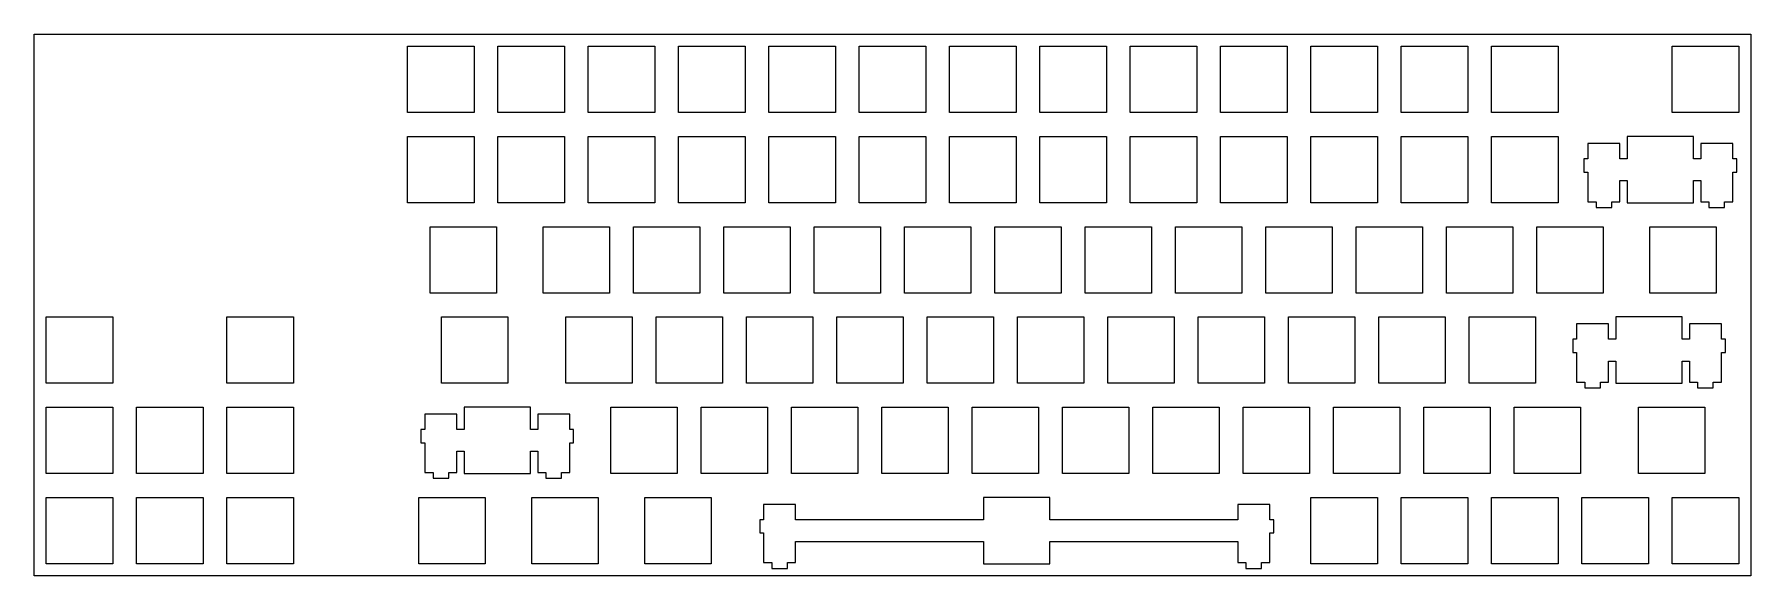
# Model space of a CAD drawing. Extents: x 0 to 362, y 0 to 115.
import ezdxf

# ---------------------------------------------------------------- set-up
doc = ezdxf.new("R2010")
doc.units = 0
doc.layers.get('0').update_dxf_attribs({"linetype": 'CONTINUOUS'})

msp = doc.modelspace()

# ---------------------------------------------------------------- linework, layer by layer
at = {"color": 0}
for p, q in [((0.09508, 114.558), (362.045, 114.558)), ((0.09508, 0.25769), (0.09508, 114.558)), ((362.045, 114.558), (362.045, 0.25769)), ((78.8197, 112.033), (92.819, 112.033)), ((78.8197, 98.0338), (78.8197, 112.033)), ((92.819, 112.033), (92.819, 98.0338)), ((97.8697, 112.033), (111.869, 112.033)), ((97.8697, 98.0338), (97.8697, 112.033)), ((111.869, 112.033), (111.869, 98.0338)), ((116.92, 112.033), (130.919, 112.033)), ((116.92, 98.0338), (116.92, 112.033)), ((130.919, 112.033), (130.919, 98.0338)), ((135.97, 112.033), (149.969, 112.033)), ((135.97, 98.0338), (135.97, 112.033)), ((149.969, 112.033), (149.969, 98.0338)), ((155.02, 112.033), (169.019, 112.033)), ((155.02, 98.0338), (155.02, 112.033)), ((169.019, 112.033), (169.019, 98.0338)), ((174.07, 112.033), (188.069, 112.033)), ((174.07, 98.0338), (174.07, 112.033)), ((188.069, 112.033), (188.069, 98.0338)), ((193.12, 112.033), (207.119, 112.033)), ((193.12, 98.0338), (193.12, 112.033)), ((207.119, 112.033), (207.119, 98.0338)), ((212.17, 112.033), (226.169, 112.033)), ((212.17, 98.0338), (212.17, 112.033)), ((226.169, 112.033), (226.169, 98.0338)), ((231.22, 112.033), (245.219, 112.033)), ((231.22, 98.0338), (231.22, 112.033)), ((245.219, 112.033), (245.219, 98.0338)), ((250.27, 112.033), (264.269, 112.033)), ((250.27, 98.0338), (250.27, 112.033)), ((264.269, 112.033), (264.269, 98.0338)), ((269.32, 112.033), (283.319, 112.033)), ((269.32, 98.0338), (269.32, 112.033)), ((283.319, 112.033), (283.319, 98.0338)), ((288.37, 112.033), (302.369, 112.033)), ((288.37, 98.0338), (288.37, 112.033)), ((302.369, 112.033), (302.369, 98.0338)), ((307.42, 112.033), (321.419, 112.033)), ((307.42, 98.0338), (307.42, 112.033)), ((321.419, 112.033), (321.419, 98.0338)), ((345.52, 112.033), (359.519, 112.033)), ((345.52, 98.0338), (345.52, 112.033)), ((359.519, 112.033), (359.519, 98.0338)), ((92.819, 98.0338), (78.8197, 98.0338)), ((111.869, 98.0338), (97.8697, 98.0338)), ((130.919, 98.0338), (116.92, 98.0338)), ((149.969, 98.0338), (135.97, 98.0338)), ((169.019, 98.0338), (155.02, 98.0338)), ((188.069, 98.0338), (174.07, 98.0338)), ((207.119, 98.0338), (193.12, 98.0338)), ((226.169, 98.0338), (212.17, 98.0338)), ((245.219, 98.0338), (231.22, 98.0338)), ((264.269, 98.0338), (250.27, 98.0338)), ((283.319, 98.0338), (269.32, 98.0338)), ((302.369, 98.0338), (288.37, 98.0338)), ((321.419, 98.0338), (307.42, 98.0338)), ((359.519, 98.0338), (345.52, 98.0338)), ((78.8197, 92.9831), (92.819, 92.9831)), ((78.8197, 78.9838), (78.8197, 92.9831)), ((92.819, 92.9831), (92.819, 78.9838)), ((97.8697, 92.9831), (111.869, 92.9831)), ((97.8697, 78.9838), (97.8697, 92.9831)), ((111.869, 92.9831), (111.869, 78.9838)), ((116.92, 92.9831), (130.919, 92.9831)), ((116.92, 78.9838), (116.92, 92.9831)), ((130.919, 92.9831), (130.919, 78.9838)), ((135.97, 92.9831), (149.969, 92.9831)), ((135.97, 78.9838), (135.97, 92.9831)), ((149.969, 92.9831), (149.969, 78.9838)), ((155.02, 92.9831), (169.019, 92.9831)), ((155.02, 78.9838), (155.02, 92.9831)), ((169.019, 92.9831), (169.019, 78.9838)), ((174.07, 92.9831), (188.069, 92.9831)), ((174.07, 78.9838), (174.07, 92.9831)), ((188.069, 92.9831), (188.069, 78.9838)), ((193.12, 92.9831), (207.119, 92.9831)), ((193.12, 78.9838), (193.12, 92.9831)), ((207.119, 92.9831), (207.119, 78.9838)), ((212.17, 92.9831), (226.169, 92.9831)), ((212.17, 78.9838), (212.17, 92.9831)), ((226.169, 92.9831), (226.169, 78.9838)), ((231.22, 92.9831), (245.219, 92.9831)), ((231.22, 78.9838), (231.22, 92.9831)), ((245.219, 92.9831), (245.219, 78.9838)), ((250.27, 92.9831), (264.269, 92.9831)), ((250.27, 78.9838), (250.27, 92.9831)), ((264.269, 92.9831), (264.269, 78.9838)), ((269.32, 92.9831), (283.319, 92.9831)), ((269.32, 78.9838), (269.32, 92.9831)), ((283.319, 92.9831), (283.319, 78.9838)), ((288.37, 92.9831), (302.369, 92.9831)), ((288.37, 78.9838), (288.37, 92.9831)), ((302.369, 92.9831), (302.369, 78.9838)), ((307.42, 92.9831), (321.419, 92.9831)), ((307.42, 78.9838), (307.42, 92.9831)), ((321.419, 92.9831), (321.419, 78.9838)), ((334.469, 91.5127), (327.72, 91.5127)), ((327.72, 91.5127), (327.72, 88.2826)), ((334.469, 88.2826), (334.469, 91.5127)), ((335.995, 92.9831), (335.995, 88.2826)), ((349.994, 92.9831), (335.995, 92.9831)), ((349.994, 88.2826), (349.994, 92.9831)), ((358.271, 91.5127), (351.52, 91.5127)), ((351.52, 91.5127), (351.52, 88.2826)), ((358.271, 88.2826), (358.271, 91.5127)), ((327.72, 88.2826), (326.894, 88.2826)), ((326.894, 88.2826), (326.894, 85.4837)), ((335.995, 88.2826), (334.469, 88.2826)), ((351.52, 88.2826), (349.994, 88.2826)), ((359.096, 88.2826), (358.271, 88.2826)), ((359.096, 85.4837), (359.096, 88.2826)), ((326.894, 85.4837), (327.72, 85.4837)), ((327.72, 85.4837), (327.72, 79.2138)), ((334.469, 79.2138), (334.469, 83.6828)), ((334.469, 83.6828), (335.995, 83.6828)), ((335.995, 83.6828), (335.995, 78.9838)), ((349.994, 78.9838), (349.994, 83.6828)), ((349.994, 83.6828), (351.52, 83.6828)), ((351.52, 83.6828), (351.52, 79.2138)), ((358.271, 79.2138), (358.271, 85.4837)), ((358.271, 85.4837), (359.096, 85.4837)), ((92.819, 78.9838), (78.8197, 78.9838)), ((111.869, 78.9838), (97.8697, 78.9838)), ((130.919, 78.9838), (116.92, 78.9838)), ((149.969, 78.9838), (135.97, 78.9838)), ((169.019, 78.9838), (155.02, 78.9838)), ((188.069, 78.9838), (174.07, 78.9838)), ((207.119, 78.9838), (193.12, 78.9838)), ((226.169, 78.9838), (212.17, 78.9838)), ((245.219, 78.9838), (231.22, 78.9838)), ((264.269, 78.9838), (250.27, 78.9838)), ((283.319, 78.9838), (269.32, 78.9838)), ((302.369, 78.9838), (288.37, 78.9838)), ((321.419, 78.9838), (307.42, 78.9838)), ((327.72, 79.2138), (329.445, 79.2138)), ((329.445, 79.2138), (329.445, 78.0136)), ((329.445, 78.0136), (332.744, 78.0136)), ((332.744, 78.0136), (332.744, 79.2138)), ((332.744, 79.2138), (334.469, 79.2138)), ((335.995, 78.9838), (349.994, 78.9838)), ((351.52, 79.2138), (353.243, 79.2138)), ((353.243, 79.2138), (353.243, 78.0136)), ((353.243, 78.0136), (356.545, 78.0136)), ((356.545, 78.0136), (356.545, 79.2138)), ((356.545, 79.2138), (358.271, 79.2138)), ((83.5822, 73.9331), (97.5815, 73.9331)), ((83.5822, 59.9338), (83.5822, 73.9331)), ((97.5815, 73.9331), (97.5815, 59.9338)), ((107.395, 73.9331), (121.394, 73.9331)), ((107.395, 59.9338), (107.395, 73.9331)), ((121.394, 73.9331), (121.394, 59.9338)), ((126.445, 73.9331), (140.444, 73.9331)), ((126.445, 59.9338), (126.445, 73.9331)), ((140.444, 73.9331), (140.444, 59.9338)), ((145.495, 73.9331), (159.494, 73.9331)), ((145.495, 59.9338), (145.495, 73.9331)), ((159.494, 73.9331), (159.494, 59.9338)), ((164.545, 73.9331), (178.544, 73.9331)), ((164.545, 59.9338), (164.545, 73.9331)), ((178.544, 73.9331), (178.544, 59.9338)), ((183.595, 73.9331), (197.594, 73.9331)), ((183.595, 59.9338), (183.595, 73.9331)), ((197.594, 73.9331), (197.594, 59.9338)), ((202.645, 73.9331), (216.644, 73.9331)), ((202.645, 59.9338), (202.645, 73.9331)), ((216.644, 73.9331), (216.644, 59.9338)), ((221.695, 73.9331), (235.694, 73.9331)), ((221.695, 59.9338), (221.695, 73.9331)), ((235.694, 73.9331), (235.694, 59.9338)), ((240.745, 73.9331), (254.744, 73.9331)), ((240.745, 59.9338), (240.745, 73.9331)), ((254.744, 73.9331), (254.744, 59.9338)), ((259.795, 73.9331), (273.794, 73.9331)), ((259.795, 59.9338), (259.795, 73.9331)), ((273.794, 73.9331), (273.794, 59.9338)), ((278.845, 73.9331), (292.844, 73.9331)), ((278.845, 59.9338), (278.845, 73.9331)), ((292.844, 73.9331), (292.844, 59.9338)), ((297.895, 73.9331), (311.894, 73.9331)), ((297.895, 59.9338), (297.895, 73.9331)), ((311.894, 73.9331), (311.894, 59.9338)), ((316.945, 73.9331), (330.944, 73.9331)), ((316.945, 59.9338), (316.945, 73.9331)), ((330.944, 73.9331), (330.944, 59.9338)), ((340.757, 73.9331), (354.757, 73.9331)), ((340.757, 59.9338), (340.757, 73.9331)), ((354.757, 73.9331), (354.757, 59.9338)), ((97.5815, 59.9338), (83.5822, 59.9338)), ((121.394, 59.9338), (107.395, 59.9338)), ((140.444, 59.9338), (126.445, 59.9338)), ((159.494, 59.9338), (145.495, 59.9338)), ((178.544, 59.9338), (164.545, 59.9338)), ((197.594, 59.9338), (183.595, 59.9338)), ((216.644, 59.9338), (202.645, 59.9338)), ((235.694, 59.9338), (221.695, 59.9338)), ((254.744, 59.9338), (240.745, 59.9338)), ((273.794, 59.9338), (259.795, 59.9338)), ((292.844, 59.9338), (278.845, 59.9338)), ((311.894, 59.9338), (297.895, 59.9338)), ((330.944, 59.9338), (316.945, 59.9338)), ((354.757, 59.9338), (340.757, 59.9338)), ((2.61965, 54.8831), (16.6192, 54.8831)), ((2.61965, 40.8838), (2.61965, 54.8831)), ((16.6192, 54.8831), (16.6192, 40.8838)), ((40.7197, 54.8831), (54.719, 54.8831)), ((40.7197, 40.8838), (40.7197, 54.8831)), ((54.719, 54.8831), (54.719, 40.8838)), ((85.9621, 54.8831), (99.9628, 54.8831)), ((85.9621, 40.8838), (85.9621, 54.8831)), ((99.9628, 54.8831), (99.9628, 40.8838)), ((112.157, 54.8831), (126.157, 54.8831)), ((112.157, 40.8838), (112.157, 54.8831)), ((126.157, 54.8831), (126.157, 40.8838)), ((131.207, 54.8831), (145.207, 54.8831)), ((131.207, 40.8838), (131.207, 54.8831)), ((145.207, 54.8831), (145.207, 40.8838)), ((150.257, 54.8831), (164.257, 54.8831)), ((150.257, 40.8838), (150.257, 54.8831)), ((164.257, 54.8831), (164.257, 40.8838)), ((169.307, 54.8831), (183.307, 54.8831)), ((169.307, 40.8838), (169.307, 54.8831)), ((183.307, 54.8831), (183.307, 40.8838)), ((188.357, 54.8831), (202.357, 54.8831)), ((188.357, 40.8838), (188.357, 54.8831)), ((202.357, 54.8831), (202.357, 40.8838)), ((207.407, 54.8831), (221.407, 54.8831)), ((207.407, 40.8838), (207.407, 54.8831)), ((221.407, 54.8831), (221.407, 40.8838)), ((226.457, 54.8831), (240.457, 54.8831)), ((226.457, 40.8838), (226.457, 54.8831)), ((240.457, 54.8831), (240.457, 40.8838)), ((245.507, 54.8831), (259.507, 54.8831)), ((245.507, 40.8838), (245.507, 54.8831)), ((259.507, 54.8831), (259.507, 40.8838)), ((264.557, 54.8831), (278.557, 54.8831)), ((264.557, 40.8838), (264.557, 54.8831)), ((278.557, 54.8831), (278.557, 40.8838)), ((283.607, 54.8831), (297.607, 54.8831)), ((283.607, 40.8838), (283.607, 54.8831)), ((297.607, 54.8831), (297.607, 40.8838)), ((302.657, 54.8831), (316.657, 54.8831)), ((302.657, 40.8838), (302.657, 54.8831)), ((316.657, 54.8831), (316.657, 40.8838)), ((333.612, 54.8831), (333.612, 50.1826)), ((347.613, 54.8831), (333.612, 54.8831)), ((347.613, 50.1826), (347.613, 54.8831)), ((332.088, 53.4127), (325.337, 53.4127)), ((325.337, 53.4127), (325.337, 50.1826)), ((332.088, 50.1826), (332.088, 53.4127)), ((355.889, 53.4127), (349.137, 53.4127)), ((349.137, 53.4127), (349.137, 50.1826)), ((355.889, 50.1826), (355.889, 53.4127)), ((325.337, 50.1826), (324.513, 50.1826)), ((324.513, 50.1826), (324.513, 47.3837)), ((324.513, 47.3837), (325.337, 47.3837)), ((325.337, 47.3837), (325.337, 41.1138)), ((333.612, 50.1826), (332.088, 50.1826)), ((349.137, 50.1826), (347.613, 50.1826)), ((356.711, 50.1826), (355.889, 50.1826)), ((355.889, 41.1138), (355.889, 47.3837)), ((355.889, 47.3837), (356.711, 47.3837)), ((356.711, 47.3837), (356.711, 50.1826)), ((332.088, 41.1138), (332.088, 45.5828)), ((332.088, 45.5828), (333.612, 45.5828)), ((333.612, 45.5828), (333.612, 40.8838)), ((347.613, 40.8838), (347.613, 45.5828)), ((347.613, 45.5828), (349.137, 45.5828)), ((349.137, 45.5828), (349.137, 41.1138)), ((16.6192, 40.8838), (2.61965, 40.8838)), ((54.719, 40.8838), (40.7197, 40.8838)), ((99.9628, 40.8838), (85.9621, 40.8838)), ((126.157, 40.8838), (112.157, 40.8838)), ((145.207, 40.8838), (131.207, 40.8838)), ((164.257, 40.8838), (150.257, 40.8838)), ((183.307, 40.8838), (169.307, 40.8838)), ((202.357, 40.8838), (188.357, 40.8838)), ((221.407, 40.8838), (207.407, 40.8838)), ((240.457, 40.8838), (226.457, 40.8838)), ((259.507, 40.8838), (245.507, 40.8838)), ((278.557, 40.8838), (264.557, 40.8838)), ((297.607, 40.8838), (283.607, 40.8838)), ((316.657, 40.8838), (302.657, 40.8838)), ((325.337, 41.1138), (327.062, 41.1138)), ((327.062, 41.1138), (327.062, 39.9136)), ((327.062, 39.9136), (330.363, 39.9136)), ((330.363, 39.9136), (330.363, 41.1138)), ((330.363, 41.1138), (332.088, 41.1138)), ((333.612, 40.8838), (347.613, 40.8838)), ((349.137, 41.1138), (350.862, 41.1138)), ((350.862, 41.1138), (350.862, 39.9136)), ((350.862, 39.9136), (354.164, 39.9136)), ((354.164, 39.9136), (354.164, 41.1138)), ((354.164, 41.1138), (355.889, 41.1138)), ((2.61965, 35.833), (16.6192, 35.833)), ((2.61965, 21.8336), (2.61965, 35.833)), ((16.6192, 35.833), (16.6192, 21.8336)), ((21.6697, 35.833), (35.669, 35.833)), ((21.6697, 21.8336), (21.6697, 35.833)), ((35.669, 35.833), (35.669, 21.8336)), ((40.7197, 35.833), (54.719, 35.833)), ((40.7197, 21.8336), (40.7197, 35.833)), ((54.719, 35.833), (54.719, 21.8336)), ((89.2006, 34.3628), (82.4509, 34.3628)), ((82.4509, 34.3628), (82.4509, 31.1326)), ((89.2006, 31.1326), (89.2006, 34.3628)), ((90.726, 35.833), (90.726, 31.1326)), ((104.725, 35.833), (90.726, 35.833)), ((104.725, 31.1326), (104.725, 35.833)), ((113, 34.3628), (106.251, 34.3628)), ((106.251, 34.3628), (106.251, 31.1326)), ((113, 31.1326), (113, 34.3628)), ((121.682, 35.833), (135.682, 35.833)), ((121.682, 21.8336), (121.682, 35.833)), ((135.682, 35.833), (135.682, 21.8336)), ((140.732, 35.833), (154.732, 35.833)), ((140.732, 21.8336), (140.732, 35.833)), ((154.732, 35.833), (154.732, 21.8336)), ((159.782, 35.833), (173.782, 35.833)), ((159.782, 21.8336), (159.782, 35.833)), ((173.782, 35.833), (173.782, 21.8336)), ((178.832, 35.833), (192.832, 35.833)), ((178.832, 21.8336), (178.832, 35.833)), ((192.832, 35.833), (192.832, 21.8336)), ((197.882, 35.833), (211.882, 35.833)), ((197.882, 21.8336), (197.882, 35.833)), ((211.882, 35.833), (211.882, 21.8336)), ((216.932, 35.833), (230.932, 35.833)), ((216.932, 21.8336), (216.932, 35.833)), ((230.932, 35.833), (230.932, 21.8336)), ((235.982, 35.833), (249.982, 35.833)), ((235.982, 21.8336), (235.982, 35.833)), ((249.982, 35.833), (249.982, 21.8336)), ((255.032, 35.833), (269.032, 35.833)), ((255.032, 21.8336), (255.032, 35.833)), ((269.032, 35.833), (269.032, 21.8336)), ((274.082, 35.833), (288.082, 35.833)), ((274.082, 21.8336), (274.082, 35.833)), ((288.082, 35.833), (288.082, 21.8336)), ((293.132, 35.833), (307.132, 35.833)), ((293.132, 21.8336), (293.132, 35.833)), ((307.132, 35.833), (307.132, 21.8336)), ((312.182, 35.833), (326.182, 35.833)), ((312.182, 21.8336), (312.182, 35.833)), ((326.182, 35.833), (326.182, 21.8336)), ((338.376, 35.833), (352.375, 35.833)), ((338.376, 21.8336), (338.376, 35.833)), ((352.375, 35.833), (352.375, 21.8336)), ((82.4509, 31.1326), (81.6254, 31.1326)), ((81.6254, 31.1326), (81.6254, 28.3338)), ((90.726, 31.1326), (89.2006, 31.1326)), ((106.251, 31.1326), (104.725, 31.1326)), ((113.826, 31.1326), (113, 31.1326)), ((113.826, 28.3338), (113.826, 31.1326)), ((81.6254, 28.3338), (82.4509, 28.3338)), ((82.4509, 28.3338), (82.4509, 22.0638)), ((89.2006, 22.0638), (89.2006, 26.5341)), ((89.2006, 26.5341), (90.726, 26.5341)), ((90.726, 26.5341), (90.726, 21.8336)), ((104.725, 21.8336), (104.725, 26.5341)), ((104.725, 26.5341), (106.251, 26.5341)), ((106.251, 26.5341), (106.251, 22.0638)), ((113, 22.0638), (113, 28.3338)), ((113, 28.3338), (113.826, 28.3338)), ((16.6192, 21.8336), (2.61965, 21.8336)), ((35.669, 21.8336), (21.6697, 21.8336)), ((54.719, 21.8336), (40.7197, 21.8336)), ((82.4509, 22.0638), (84.176, 22.0638)), ((84.176, 22.0638), (84.176, 20.8635)), ((87.4751, 20.8635), (87.4751, 22.0638)), ((87.4751, 22.0638), (89.2006, 22.0638)), ((90.726, 21.8336), (104.725, 21.8336)), ((106.251, 22.0638), (107.975, 22.0638)), ((107.975, 22.0638), (107.975, 20.8635)), ((111.275, 20.8635), (111.275, 22.0638)), ((111.275, 22.0638), (113, 22.0638)), ((135.682, 21.8336), (121.682, 21.8336)), ((154.732, 21.8336), (140.732, 21.8336)), ((173.782, 21.8336), (159.782, 21.8336)), ((192.832, 21.8336), (178.832, 21.8336)), ((211.882, 21.8336), (197.882, 21.8336)), ((230.932, 21.8336), (216.932, 21.8336)), ((249.982, 21.8336), (235.982, 21.8336)), ((269.032, 21.8336), (255.032, 21.8336)), ((288.082, 21.8336), (274.082, 21.8336)), ((307.132, 21.8336), (293.132, 21.8336)), ((326.182, 21.8336), (312.182, 21.8336)), ((352.375, 21.8336), (338.376, 21.8336)), ((84.176, 20.8635), (87.4751, 20.8635)), ((107.975, 20.8635), (111.275, 20.8635)), ((2.61965, 16.7845), (16.6192, 16.7845)), ((2.61965, 2.78364), (2.61965, 16.7845)), ((16.6192, 16.7845), (16.6192, 2.78364)), ((21.6697, 16.7845), (35.669, 16.7845)), ((21.6697, 2.78364), (21.6697, 16.7845)), ((35.669, 16.7845), (35.669, 2.78364)), ((40.7197, 16.7845), (54.719, 16.7845)), ((40.7197, 2.78364), (40.7197, 16.7845)), ((54.719, 16.7845), (54.719, 2.78364)), ((81.201, 16.7845), (95.2003, 16.7845)), ((81.201, 2.78364), (81.201, 16.7845)), ((95.2003, 16.7845), (95.2003, 2.78364)), ((105.012, 16.7845), (119.013, 16.7845)), ((105.012, 2.78364), (105.012, 16.7845)), ((119.013, 16.7845), (119.013, 2.78364)), ((128.826, 16.7845), (142.825, 16.7845)), ((128.826, 2.78364), (128.826, 16.7845)), ((142.825, 16.7845), (142.825, 2.78364)), ((160.638, 15.3142), (153.887, 15.3142)), ((153.887, 15.3142), (153.887, 12.0826)), ((160.638, 12.0826), (160.638, 15.3142)), ((200.262, 16.7845), (200.262, 12.0826)), ((214.263, 16.7845), (200.262, 16.7845)), ((214.263, 12.0826), (214.263, 16.7845)), ((260.638, 15.3142), (253.887, 15.3142)), ((253.887, 15.3142), (253.887, 12.0826)), ((260.638, 12.0826), (260.638, 15.3142)), ((269.32, 16.7845), (283.319, 16.7845)), ((269.32, 2.78364), (269.32, 16.7845)), ((283.319, 16.7845), (283.319, 2.78364)), ((288.37, 16.7845), (302.369, 16.7845)), ((288.37, 2.78364), (288.37, 16.7845)), ((302.369, 16.7845), (302.369, 2.78364)), ((307.42, 16.7845), (321.419, 16.7845)), ((307.42, 2.78364), (307.42, 16.7845)), ((321.419, 16.7845), (321.419, 2.78364)), ((326.47, 16.7845), (340.469, 16.7845)), ((326.47, 2.78364), (326.47, 16.7845)), ((340.469, 16.7845), (340.469, 2.78364)), ((345.52, 16.7845), (359.519, 16.7845)), ((345.52, 2.78364), (345.52, 16.7845)), ((359.519, 16.7845), (359.519, 2.78364)), ((153.887, 12.0826), (153.063, 12.0826)), ((153.063, 12.0826), (153.063, 9.28384)), ((200.262, 12.0826), (160.638, 12.0826)), ((253.887, 12.0826), (214.263, 12.0826)), ((261.462, 12.0826), (260.638, 12.0826)), ((261.462, 9.28384), (261.462, 12.0826)), ((153.063, 9.28384), (153.887, 9.28384)), ((153.887, 9.28384), (153.887, 3.01377)), ((160.638, 3.01377), (160.638, 7.48411)), ((160.638, 7.48411), (200.262, 7.48411)), ((200.262, 7.48411), (200.262, 2.78364)), ((214.263, 2.78364), (214.263, 7.48411)), ((214.263, 7.48411), (253.887, 7.48411)), ((253.887, 7.48411), (253.887, 3.01377)), ((260.638, 3.01377), (260.638, 9.28384)), ((260.638, 9.28384), (261.462, 9.28384)), ((362.045, 0.25769), (0.09508, 0.25769)), ((16.6192, 2.78364), (2.61965, 2.78364)), ((35.669, 2.78364), (21.6697, 2.78364)), ((54.719, 2.78364), (40.7197, 2.78364)), ((95.2003, 2.78364), (81.201, 2.78364)), ((119.013, 2.78364), (105.012, 2.78364)), ((142.825, 2.78364), (128.826, 2.78364)), ((153.887, 3.01377), (155.612, 3.01377)), ((155.612, 3.01377), (155.612, 1.81488)), ((155.612, 1.81488), (158.913, 1.81488)), ((158.913, 1.81488), (158.913, 3.01377)), ((158.913, 3.01377), (160.638, 3.01377)), ((200.262, 2.78364), (214.263, 2.78364)), ((253.887, 3.01377), (255.611, 3.01377)), ((255.611, 3.01377), (255.611, 1.81488)), ((255.611, 1.81488), (258.913, 1.81488)), ((258.913, 1.81488), (258.913, 3.01377)), ((258.913, 3.01377), (260.638, 3.01377)), ((283.319, 2.78364), (269.32, 2.78364)), ((302.369, 2.78364), (288.37, 2.78364)), ((321.419, 2.78364), (307.42, 2.78364)), ((340.469, 2.78364), (326.47, 2.78364)), ((359.519, 2.78364), (345.52, 2.78364))]:
    msp.add_line(p, q, dxfattribs=at)

doc.saveas('drawing.dxf')
